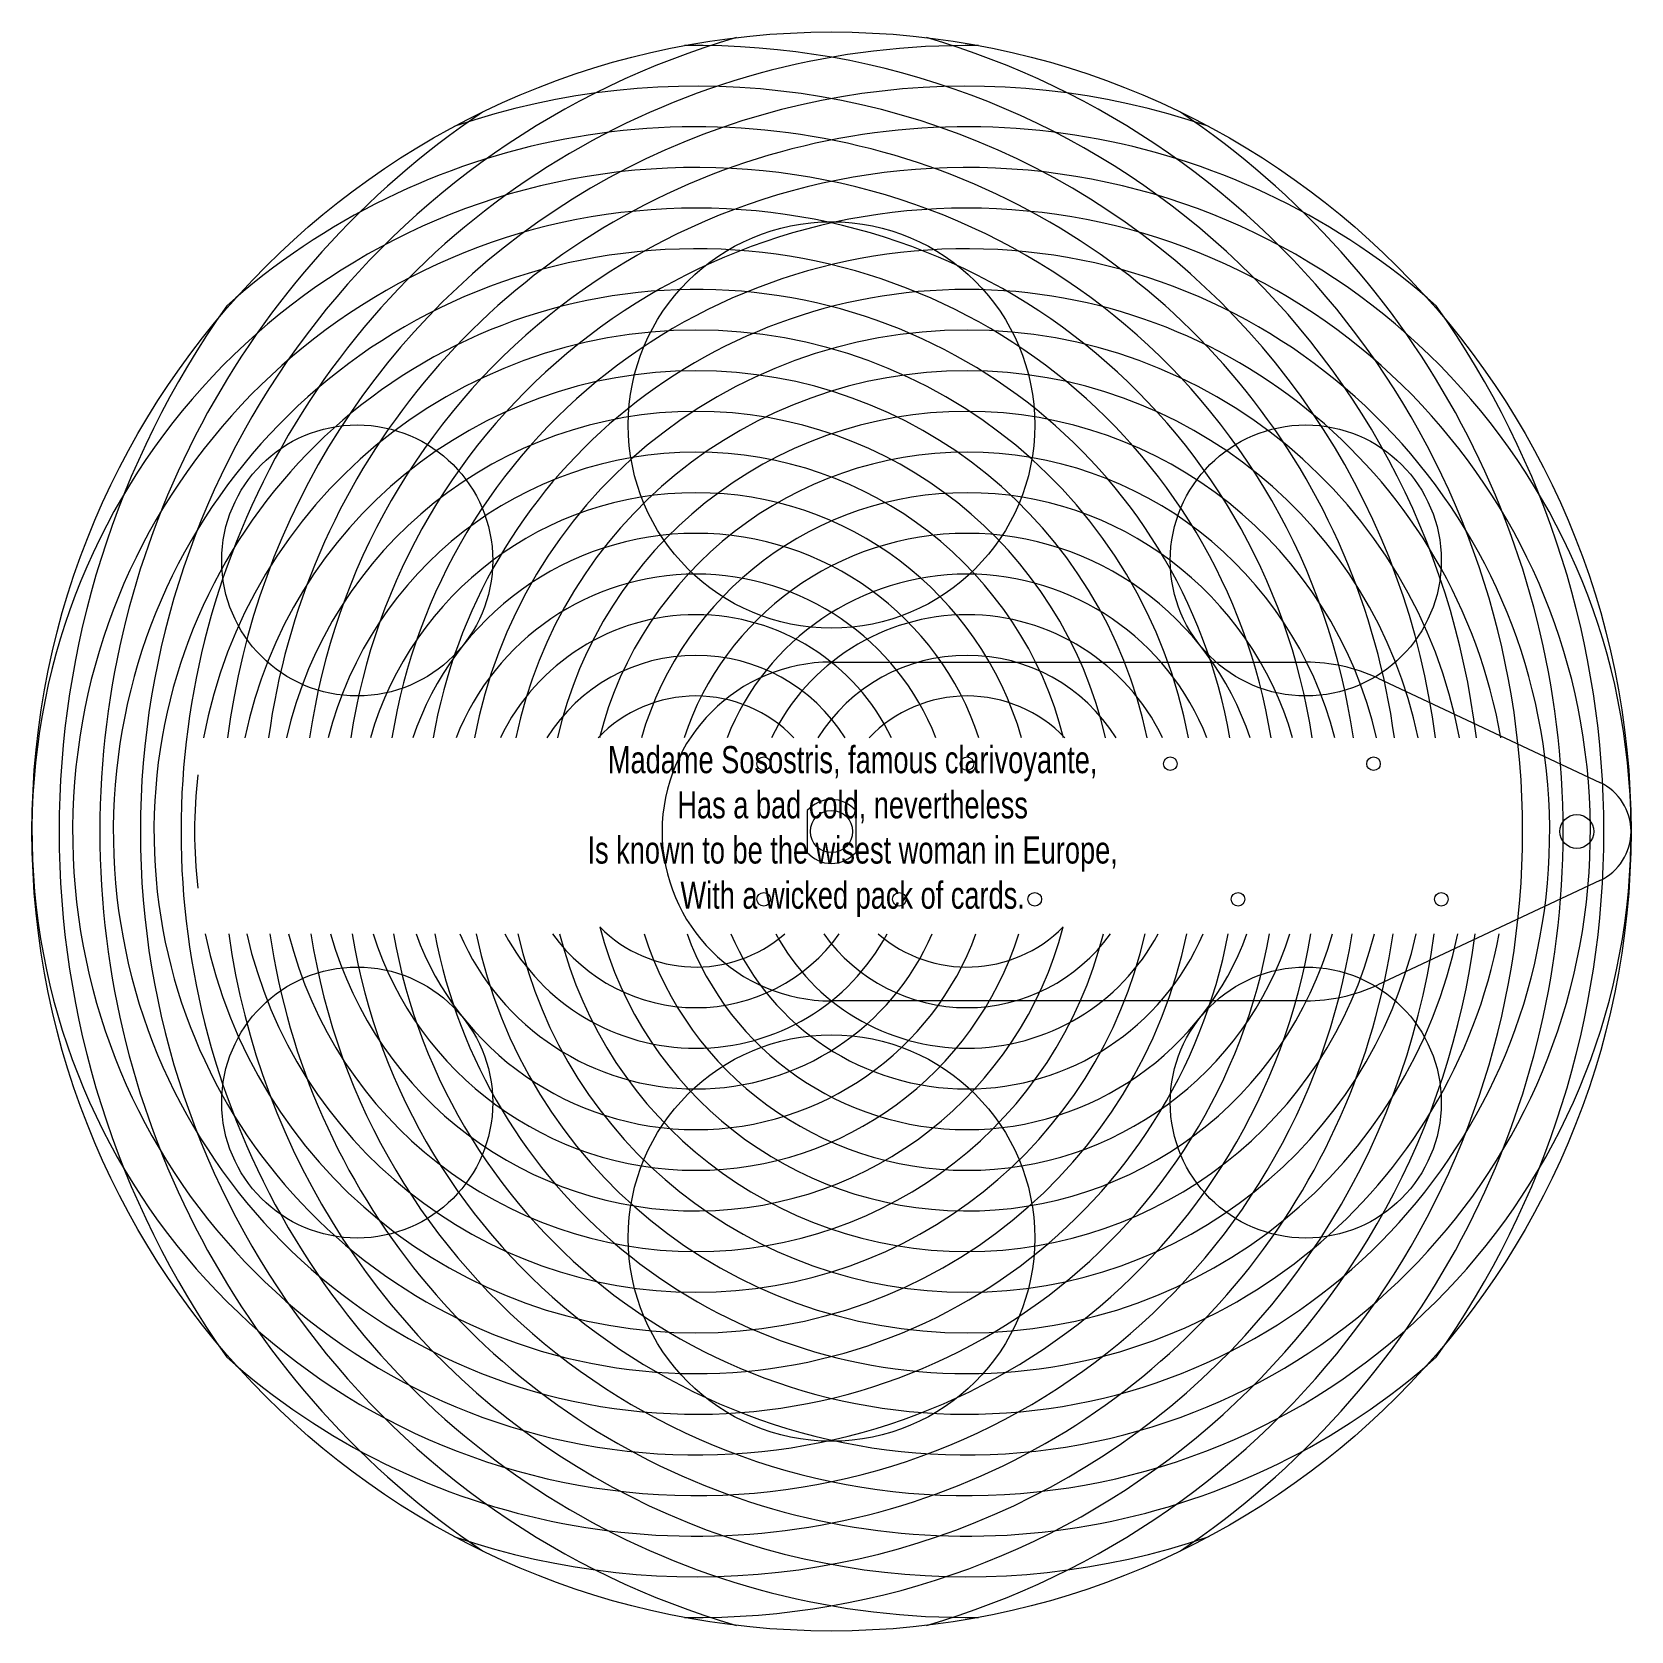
# Model space of a CAD drawing. Header units: millimetres. Extents: x -118 to 118, y -118 to 118.
import ezdxf

# ---------------------------------------------------------------- set-up
doc = ezdxf.new("R2010")
doc.units = ezdxf.units.MM
for name, color, linetype, lineweight, true_color in [('etch', 1, 'CONTINUOUS', 0, 0xff0000), ('etch2', 1, 'CONTINUOUS', 0, 0xff0000), ('pulley_inside', 7, 'CONTINUOUS', 0, 0x000000), ('pulley_out2', 7, 'CONTINUOUS', 0, 0x000000)]:
    doc.layers.add(name, color=color, linetype=linetype, lineweight=lineweight, true_color=true_color)
doc.styles.get("Standard").update_dxf_attribs({"font": 'txt', "width": 0.75})

msp = doc.modelspace()

# ---------------------------------------------------------------- linework, layer by layer
at = {"layer": 'etch2'}
for centre, radius, start, end in [((20, 0), 122, 106.1819, 253.8181), ((20, 0), 116, 89.1603, 270.8397), ((-20, 0), 116, 6.8507, 90.8397), ((-20, 0), 122, 286.1819, 73.8181), ((20, 0), 110, 71.117, 172.7737), ((-20, 0), 110, 7.2263, 108.883), ((20, 0), 128, 123.9586, 236.0414), ((-20, 0), 104, 7.6456, 131.7487), ((20, 0), 104, 48.2513, 172.3544), ((-20, 0), 128, 303.9586, 56.0414), ((-20, 0), 98, 8.1168, 351.1259), ((20, 0), 98, 188.8741, 171.8832), ((-20, 0), 92, 8.6501, 350.542), ((20, 0), 92, 189.458, 171.3499), ((-20, 0), 86, 9.2587, 349.8754), ((20, 0), 86, 190.1246, 170.7413), ((-20, 0), 80, 9.9599, 349.1071), ((20, 0), 80, 9.9599, 170.0401), ((20, 0), 134, 144.6169, 215.3831), ((-20, 0), 134, 324.6169, 35.3831), ((-20, 0), 74, 10.7768, 169.2232), ((20, 0), 74, 10.7768, 169.2232), ((-20, 0), 68, 11.7406, 168.2594), ((20, 0), 68, 11.7406, 168.2594), ((-20, 0), 62, 12.8955, 167.1045), ((20, 0), 62, 12.8955, 167.1045), ((-20, 0), 56, 14.305, 165.695), ((20, 0), 56, 14.305, 165.695), ((-20, 0), 50, 16.0654, 163.9346), ((20, 0), 50, 16.0654, 163.9346), ((-20, 0), 44, 18.3289, 161.6711), ((20, 0), 44, 18.3289, 161.6711), ((-20, 0), 38, 21.3537, 158.6463), ((20, 0), 38, 21.3537, 158.6463), ((-20, 0), 32, 25.6198, 154.3802), ((20, 0), 32, 25.6198, 154.3802), ((-20, 0), 26, 32.153, 147.847), ((20, 0), 26, 32.153, 147.847), ((-20, 0), 20, 43.7756, 136.2244), ((20, 0), 20, 43.7756, 136.2244), ((-20, 0), 74, 173.5116, 186.4884), ((-20, 0), 56, 195.662, 345.4337), ((-20, 0), 20, 224.7651, 310.8963), ((20, 0), 56, 194.5663, 344.338), ((20, 0), 20, 229.1037, 315.2349), ((-20, 0), 74, 191.7883, 348.2117), ((-20, 0), 104, 228.2513, 351.6416), ((20, 0), 110, 187.8995, 288.883), ((-20, 0), 68, 192.8455, 347.1545), ((20, 0), 104, 188.3584, 311.7487), ((-20, 0), 62, 194.1131, 345.8869), ((-20, 0), 50, 197.5993, 342.4007), ((-20, 0), 44, 200.0957, 339.9043), ((20, 0), 80, 190.8929, 349.1071), ((-20, 0), 110, 251.117, 352.1005), ((-20, 0), 38, 203.4432, 336.5568), ((20, 0), 74, 191.7883, 348.2117), ((-20, 0), 32, 208.1924, 331.8076), ((20, 0), 68, 192.8455, 347.1545), ((-20, 0), 26, 215.5531, 324.4469), ((20, 0), 62, 194.1131, 345.8869), ((20, 0), 50, 197.5993, 342.4007), ((-20, 0), 116, 269.1603, 352.5115), ((20, 0), 44, 200.0957, 339.9043), ((20, 0), 38, 203.4432, 336.5568), ((20, 0), 32, 208.1924, 331.8076), ((20, 0), 26, 215.5531, 324.4469)]:
    msp.add_arc(centre, radius, start, end, dxfattribs=at)
at = {"layer": 'pulley_inside'}
for p, q in [((0, 25), (70, 25)), ((80.62, 22.63), (113.4, 7.24)), ((-3.57, 3.08), (-3.57, -3.08)), ((3.57, 3.08), (3.57, -3.08)), ((113.4, -7.24), (80.62, -22.63)), ((70, -25), (0, -25))]:
    msp.add_line(p, q, dxfattribs=at)
for centre, radius in [((-10, 10), 1), ((20, 10), 1), ((50, 10), 1), ((80, 10), 1), ((110, 0), 2.5), ((-10, -10), 1), ((10, -10), 1), ((30, -10), 1), ((60, -10), 1), ((90, -10), 1)]:
    msp.add_circle(centre, radius, dxfattribs=at)
for centre, radius, start, end in [((0, 0), 25, 90, 270), ((70, 0), 25, 64.8493, 90), ((110, 0), 8, 295.1507, 64.8493), ((0, 0), 4.71, 40.7598, 139.2402), ((0, 0), 4.71, 220.7598, 319.2402), ((70, 0), 25, 270, 295.1507)]:
    msp.add_arc(centre, radius, start, end, dxfattribs=at)
at = {"layer": 'pulley_out2'}
for centre, radius in [((0, 0), 118), ((0, 60), 30), ((-70, 40), 20), ((70, 40), 20), ((0, 0), 3.12), ((110, 0), 2.5), ((-70, -40), 20), ((70, -40), 20), ((0, -60), 30)]:
    msp.add_circle(centre, radius, dxfattribs=at)

# ---------------------------------------------------------------- texts
at = {"layer": 'etch', "insert": (3.12, 0), "char_height": 4, "width": 100, "attachment_point": 5}
msp.add_mtext('Madame\\~Sosostris,\\~famous\\~clarivoyante,\\PHas\\~a\\~bad\\~cold,\\~nevertheless\\PIs\\~known\\~to\\~be\\~the\\~wisest\\~woman\\~in\\~Europe,\\PWith\\~a\\~wicked\\~pack\\~of\\~cards.', dxfattribs=at)

doc.saveas('drawing.dxf')
